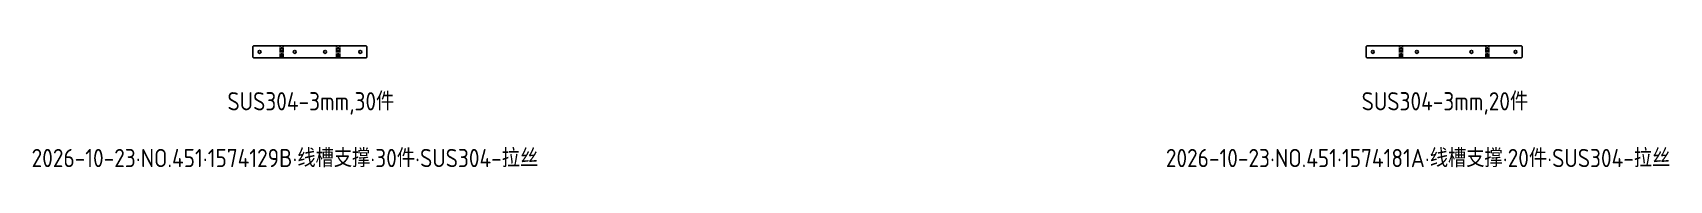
# Model space of a CAD drawing. Header units: inches. Extents: x -1146 to 1549, y 26431 to 26631.
import ezdxf

# ---------------------------------------------------------------- set-up
doc = ezdxf.new("R2010")
doc.units = ezdxf.units.IN
doc.header["$LTSCALE"] = 0.194989
doc.linetypes.add('CENTER', pattern=[50.8, 31.75, -6.35, 6.35, -6.35])
doc.layers.add('可见 (ISO)', color=7, linetype='Continuous', lineweight=25)
doc.layers.add('折弯线', color=1, linetype='CENTER')
doc.styles.add('Z-English', font='gbenor.shx', dxfattribs={"height": 10, "bigfont": 'hztxt.shx'})

msp = doc.modelspace()

# ---------------------------------------------------------------- linework, layer by layer
at = {"layer": '可见 (ISO)'}
for points in [[(-783.6, 26612.7, 0.414214), (-781.6, 26610.7), (-597.6, 26610.7, 0.414214), (-595.6, 26612.7), (-595.6, 26628.7, 0.414214), (-597.6, 26630.7), (-781.6, 26630.7, 0.414214), (-783.6, 26628.7)], [(1050.1, 26612.7, 0.414214), (1052.1, 26610.7), (1305.1, 26610.7, 0.414214), (1307.1, 26612.7), (1307.1, 26628.7, 0.414214), (1305.1, 26630.7), (1052.1, 26630.7, 0.414214), (1050.1, 26628.7)]]:
    msp.add_lwpolyline(points, format="xyb", close=True, dxfattribs=at)
for centre in [(-772.6, 26620.7), (-714.6, 26620.7), (-664.6, 26620.7), (-606.6, 26620.7), (1061.1, 26620.7), (1133.6, 26620.7), (1223.6, 26620.7), (1296.1, 26620.7)]:
    msp.add_circle(centre, 2.46, dxfattribs=at)
at = {"layer": '折弯线', "color": 5, "linetype": 'CENTER'}
for points in [[(-738.6, 26610.7), (-738.6, 26630.7)], [(-733.6, 26610.7), (-733.6, 26630.7)], [(-645.6, 26610.7), (-645.6, 26630.7)], [(-640.6, 26610.7), (-640.6, 26630.7)], [(1105.1, 26610.7), (1105.1, 26630.7)], [(1110.1, 26610.7), (1110.1, 26630.7)], [(1247.1, 26610.7), (1247.1, 26630.7)], [(1252.1, 26610.7), (1252.1, 26630.7)]]:
    msp.add_lwpolyline(points, dxfattribs=at)
at = {"layer": '折弯线', "color": 1, "linetype": 'CENTER', "ltscale": 0.5}
for points in [[(-736.1, 26610.7), (-736.1, 26630.7)], [(-643.1, 26610.7), (-643.1, 26630.7)], [(1107.6, 26610.7), (1107.6, 26630.7)], [(1249.6, 26610.7), (1249.6, 26630.7)]]:
    msp.add_lwpolyline(points, dxfattribs=at)

# ---------------------------------------------------------------- texts
at = {"color": 3, "style": 'Z-English'}
for s, p in [('SUS304-3mm,30件', (-825.5, 26524.4)), ('SUS304-3mm,20件', (1042.7, 26524.4))]:
    msp.add_text(s, height=30, dxfattribs=at).set_placement(p)
at = {"color": 2, "style": 'Z-English'}
for s, p in [('2026-10-23·NO.451·1574129B·线槽支撑·30件·SUS304-拉丝', (-1148, 26431)), ('2026-10-23·NO.451·1574181A·线槽支撑·20件·SUS304-拉丝', (720.2, 26431))]:
    msp.add_text(s, height=30, dxfattribs=at).set_placement(p)

doc.saveas('drawing.dxf')
